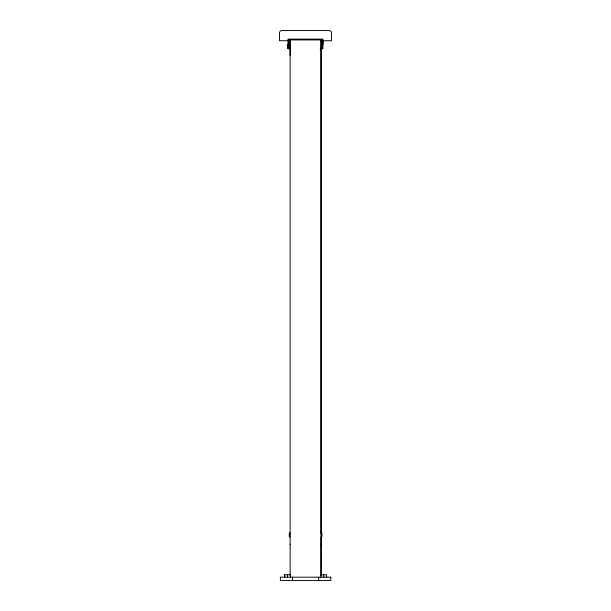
<?xml version="1.0" encoding="UTF-8"?>
<svg xmlns="http://www.w3.org/2000/svg" width="611" height="611" viewBox="0 0 611 611"><rect width="100%" height="100%" fill="white"/><g stroke="black" fill="none" stroke-linecap="round" stroke-linejoin="round"><path stroke-width="0.92" d="M321.042 537.145L321.042 575.287L321.042 39.921L321.042 533.334M320.141 48.849L322.936 48.62L322.967 39.112L287.995 39.112L288.01 48.567L290.767 48.849M287.995 47.528L287.995 48.46L287.995 44.481L287.995 47.528L287.995 45.81M322.967 44.122L322.967 40.738L331.529 40.738L331.529 32.986A2.436 2.436 0 0 0 329.085 30.55L281.915 30.55A2.436 2.436 0 0 0 279.471 32.986L279.471 40.738L288.033 40.738M290.133 55.586L290.133 39.921L290.133 575.287M321.042 544.21L320.592 544.661M288.827 48.865L288.804 48.063L290.11 47.734L288.804 47.414L288.804 39.921L322.157 39.921L322.157 47.414L320.935 47.734L322.157 48.063L322.188 48.872M290.133 532.884L289.316 532.884L289.316 536.771L290.133 536.771M321.042 532.884L321.867 532.884L321.867 536.771L321.042 536.771M289.316 534.831L290.133 534.831M321.042 534.831L321.867 534.831M290.477 544.645L290.133 544.21M326.61 577.196L326.61 574.752L320.974 574.752L320.974 577.196M323.792 574.752L323.792 577.196M318.713 577.196L318.713 580.45M292.47 577.196L292.47 580.45M290.37 577.196L290.37 574.752L284.573 574.752L284.573 577.196M287.552 574.752L287.552 577.196M284.734 574.752L284.734 577.196M330.803 577.196L280.373 577.196L280.373 580.45L330.803 580.45L330.803 577.196"/></g></svg>
